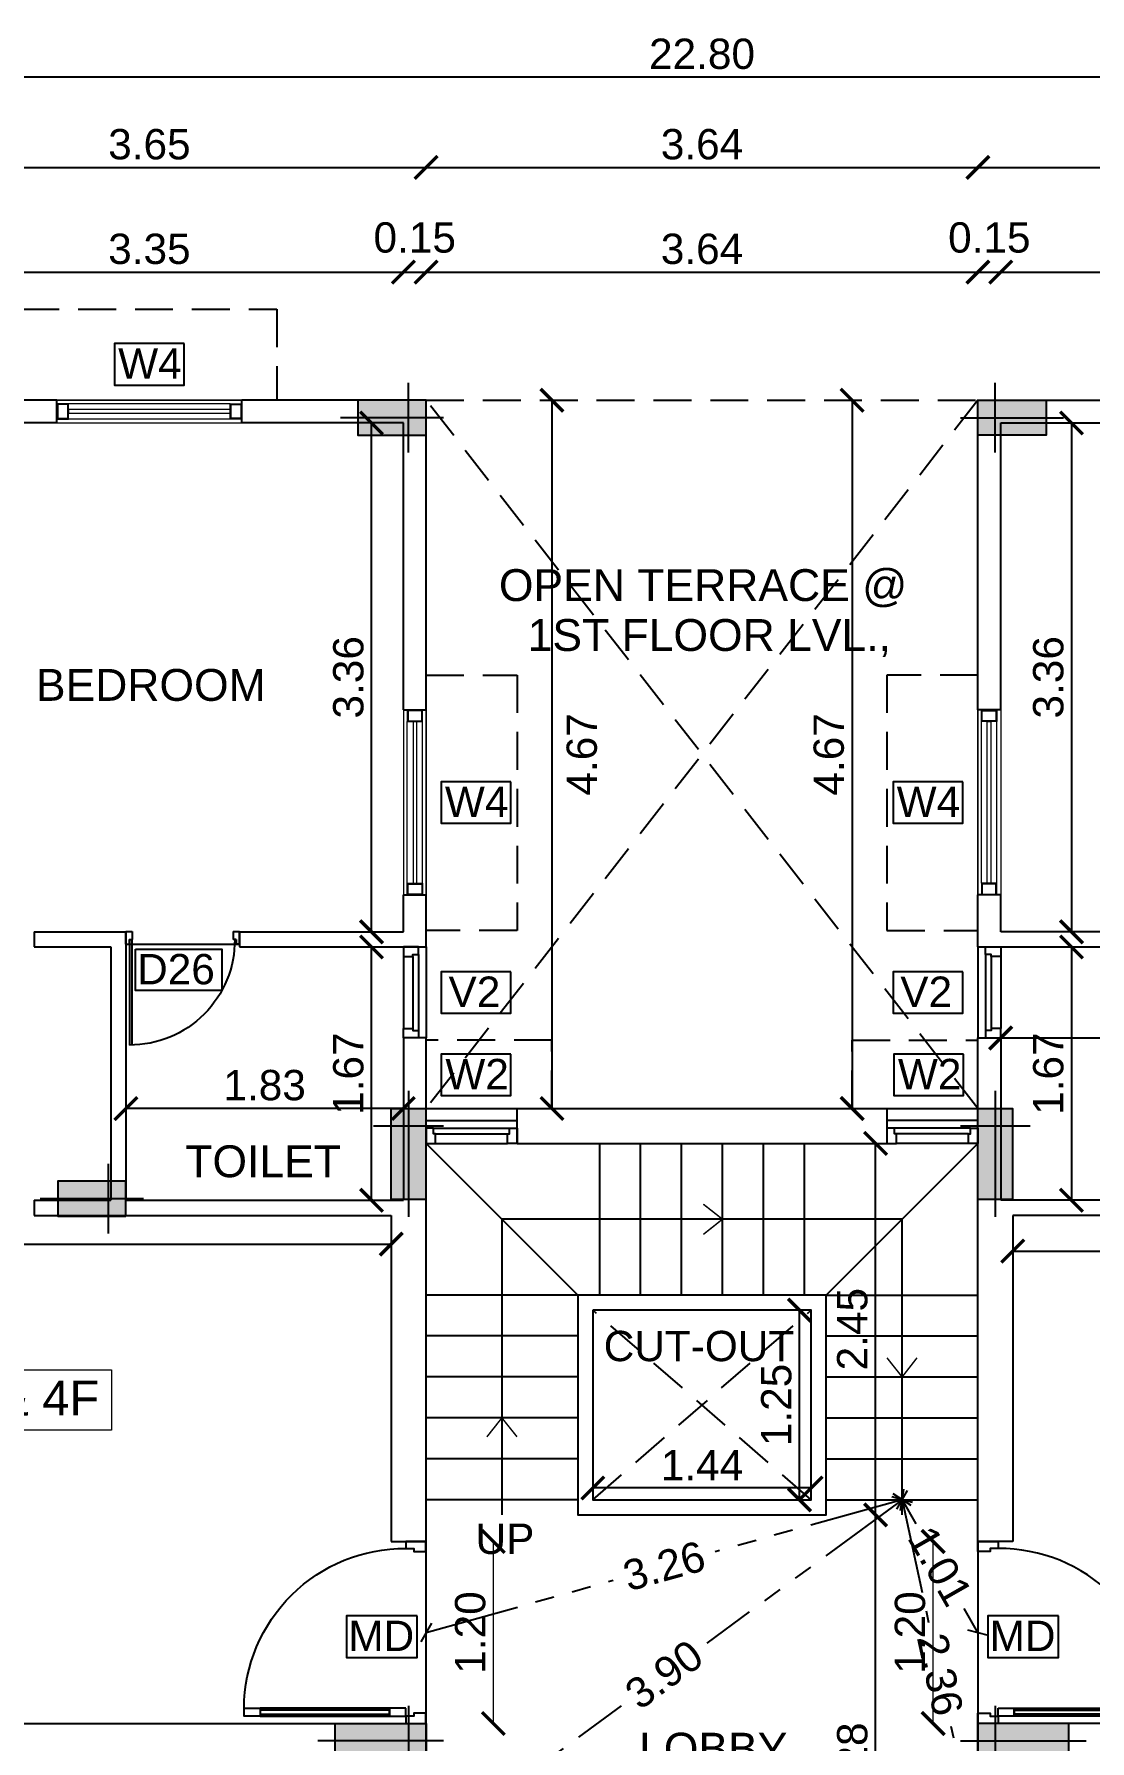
# Model space of a CAD drawing. Header units: metres. Extents: x 2130 to 3135, y 5414 to 5819.
# Drawn here: x 2844.2 to 2851.16, y 5640.43 to 5651.68 of the extents above; entities that cross this region are included whole.
import ezdxf
from ezdxf.enums import TextEntityAlignment as Align

# ---------------------------------------------------------------- set-up
doc = ezdxf.new("R2010")
doc.units = ezdxf.units.M
doc.header["$MEASUREMENT"] = 0
doc.header["$PDMODE"] = 34
doc.linetypes.add('HIDDEN', pattern=[0.375, 0.25, -0.125])
doc.linetypes.add('PHANTOM2', pattern=[1.25, 0.625, -0.125, 0.125, -0.125, 0.125, -0.125])
doc.layers.get('0').update_dxf_attribs({"lineweight": 18})
doc.layers.get('Defpoints').update_dxf_attribs({"lineweight": 18})
for name, color, linetype in [('col', 1, 'Continuous'), ('DIM', 8, 'Continuous'), ('JD', 3, 'Continuous'), ('WALL', 2, 'Continuous'), ('WIN', 5, 'Continuous')]:
    doc.layers.add(name, color=color, linetype=linetype)
for name, color, linetype, lineweight in [('DIST_EXIT', 7, 'Continuous', 0), ('flat name', 6, 'Continuous', 18), ('text', 7, 'Continuous', 25)]:
    doc.layers.add(name, color=color, linetype=linetype, lineweight=lineweight)
doc.styles.add('A1', font='arial.ttf')
doc.styles.add('R1', font='arial.ttf')
doc.styles.get("Standard").update_dxf_attribs({"font": 'arial.ttf'})
doc.dimstyles.new('app', dxfattribs={"dimtxt": 0.2, "dimasz": 0.1, "dimexe": 0.18, "dimexo": 0.0625, "dimgap": 0.09, "dimtad": 0, "dimzin": 0, "dimdsep": 46, "dimtxsty": 'Standard', "dimblk": 'OBLIQUE', "dimcen": 0.09, "dimse1": 1, "dimse2": 1, "dimclre": 8, "dimadec": 0, "dimazin": 0, "dimtfac": 1, "dimtofl": 0, "dimtmove": 0, "dimatfit": 3, "dimfxl": 0, "dimtolj": 1, "dimtzin": 0, "dimarcsym": 0})
doc.dimstyles.new('DIM-CMDA', dxfattribs={"dimtxt": 0.2, "dimasz": 0.15, "dimexe": 0.05, "dimexo": 0.0625, "dimgap": 0.05, "dimtad": 1, "dimzin": 1, "dimdsep": 46, "dimtxsty": 'R1', "dimblk": 'ARCHTICK', "dimcen": 0.09, "dimse1": 1, "dimse2": 1, "dimclrd": 8, "dimclre": 8, "dimadec": 0, "dimazin": 0, "dimtm": 1e-09, "dimtfac": 1, "dimtofl": 0, "dimtmove": 2, "dimatfit": 3, "dimfxl": 0, "dimtolj": 1, "dimtzin": 0, "dimlwd": -1, "dimlwe": -1, "dimarcsym": 0})

# ---------------------------------------------------------------- blocks, each defined once
blk = doc.blocks.new('A$C43150011')
at = {"layer": 'WIN'}
for p, q in [((0.667, 0.75), (0.749, 0.75)), ((0.667, 0.75), (0.667, 0.728)), ((0.698, 0.728), (0.667, 0.728)), ((0.698, 0.728), (0.698, 0.708)), ((0.749, 0.708), (0.698, 0.708)), ((0.749, 0.708), (0.749, 0.75)), ((0.698, 0.023), (0, 0.023)), ((0.698, 0.04), (0.001, 0.04)), ((0.667, 0), (0.667, 0.022)), ((0.698, 0.022), (0.667, 0.022)), ((0.667, 0), (0.749, 0)), ((0.749, 0.042), (0.698, 0.042)), ((0.698, 0.022), (0.698, 0.042)), ((0.749, 0), (0.749, 0.042))]:
    blk.add_line(p, q, dxfattribs=at)
blk.add_lwpolyline([(0.667, 0), (0.667, 0.75)], dxfattribs=at)
blk.add_arc((0.694, 0.025), 0.693, 89.6455, 180.1793, dxfattribs=at)
blk = doc.blocks.new('A$C184E58E8')
for points in [[(825, 900), (825, 820), (865, 820), (865, 900)], [(825, 180), (825, 820), (865, 820), (865, 180)], [(835, 180), (835, 820), (855, 820), (855, 180)], [(825, 100), (825, 180), (865, 180), (865, 100)], [(35, 100), (35, 60), (50, 60), (50, 50), (50, 0), (0, 0), (0, 100)], [(865, 100), (900, 100), (900, 0), (850, 0), (850, 50), (850, 60), (865, 60)]]:
    blk.add_lwpolyline(points, close=True)
blk.add_arc((830, 105), 795, 90.36035, 180.36035)
blk = doc.blocks.new('MD')
at = {"layer": 'WIN'}
blk.add_line((-132.8668, 1580.5607), (-133.9268, 1580.5607), dxfattribs=at)
at = {"layer": 'WIN', "xscale": -0.0011777777776842, "yscale": 0.0011777777776842, "zscale": 0.0011777777776842}
blk.add_blockref('A$C184E58E8', (-132.8668, 1580.5607), dxfattribs=at)
blk = doc.blocks.new('A$C5D530010')
at = {"layer": 'WIN', "lineweight": 9}
blk.add_lwpolyline([(0.064, 0.077), (0.064, 1.143), (0.089, 1.143), (0.089, 0.077)], close=True, dxfattribs=at)
at = {"color": 7, "lineweight": 9}
for points in [[(0.025, 1.22), (0.127, 1.22), (0.127, 1.143), (0.025, 1.143)], [(0.025, 0), (0.025, 0.077), (0.127, 0.077), (0.127, 0)]]:
    blk.add_wipeout(points, dxfattribs=at).dxf.layer = 'WIN'
at = {"layer": 'WIN', "lineweight": 9}
for p, q in [((0, 0), (0, 1.22)), ((0.025, 1.143), (0.025, 0.077)), ((0.127, 1.143), (0.127, 0.077)), ((0.15, 0), (0.15, 1.22))]:
    blk.add_line(p, q, dxfattribs=at)
at = {"layer": 'WIN', "color": 7, "lineweight": 9}
for points in [[(0.025, 1.22), (0.025, 1.143), (0.127, 1.143), (0.127, 1.22), (0.025, 1.22)], [(0.127, 0), (0.025, 0), (0.025, 0.077), (0.127, 0.077), (0.127, 0)]]:
    blk.add_lwpolyline(points, dxfattribs=at)
for points in [[(0.031, 1.214), (0.031, 1.149), (0.121, 1.149), (0.121, 1.214)], [(0.121, 0.006), (0.031, 0.006), (0.031, 0.071), (0.121, 0.071)]]:
    blk.add_lwpolyline(points, close=True, dxfattribs=at)
blk = doc.blocks.new('A$C1E3E09E3')
at = {"layer": 'WIN'}
for p, q in [((0, 0.6), (0, 0)), ((0.05, 0.551), (0.05, 0.049)), ((0.087, 0.537), (0.087, 0.063)), ((0.15, 0.537), (0.15, 0.063))]:
    blk.add_line(p, q, dxfattribs=at)
at = {"layer": 'WIN', "color": 9}
for points in [[(0.05, 0.551), (0.05, 0.6), (0.15, 0.6), (0.15, 0.537), (0.087, 0.537), (0.087, 0.551), (0.05, 0.551)], [(0.05, 0.049), (0.05, 0), (0.15, 0), (0.15, 0.063), (0.087, 0.063), (0.087, 0.049), (0.05, 0.049)]]:
    blk.add_lwpolyline(points, dxfattribs=at)
blk = doc.blocks.new('230x600')
blk.add_hatch(color=0).paths.add_polyline_path([(1593.962, -175.039), (1594.192, -175.039), (1594.192, -175.639), (1593.962, -175.639)])
at = {"color": 0}
for p, q in [((1594.077, -174.924), (1594.077, -175.754)), ((1593.847, -175.154), (1594.307, -175.154))]:
    blk.add_line(p, q, dxfattribs=at)
blk.add_lwpolyline([(1593.962, -175.039), (1594.192, -175.039), (1594.192, -175.639), (1593.962, -175.639)], close=True, dxfattribs=at)
blk = doc.blocks.new('230x450')
blk.add_hatch(color=0).paths.add_polyline_path([(1594.873, -175.039), (1595.103, -175.039), (1595.103, -175.489), (1594.873, -175.489)])
at = {"color": 0}
for p, q in [((1594.988, -174.924), (1594.988, -175.604)), ((1594.758, -175.154), (1595.218, -175.154))]:
    blk.add_line(p, q, dxfattribs=at)
blk.add_lwpolyline([(1594.873, -175.039), (1595.103, -175.039), (1595.103, -175.489), (1594.873, -175.489)], close=True, dxfattribs=at)
blk = doc.blocks.new('_ArchTick')
at = {"color": 0, "linetype": 'ByBlock', "const_width": 0.15}
blk.add_lwpolyline([(-0.5, -0.5), (0.5, 0.5)], dxfattribs=at)
blk = doc.blocks.new('*D579')
at = {"layer": 'Defpoints', "color": 0}
for p in [(2846.635, 5650.112), (2843.285, 5648.75), (2846.635, 5648.361)]:
    blk.add_point(p, dxfattribs=at)
at = {"layer": 'DIM', "color": 8}
blk.add_line((2843.285, 5650.112), (2846.635, 5650.112), dxfattribs=at)
at = {"layer": 'DIM', "color": 8, "xscale": 0.15, "yscale": 0.15, "zscale": 0.15, "rotation": 180}
blk.add_blockref('_ArchTick', (2843.285, 5650.112), dxfattribs=at)
at = {"layer": 'DIM', "color": 8, "xscale": 0.15, "yscale": 0.15, "zscale": 0.15}
blk.add_blockref('_ArchTick', (2846.635, 5650.112), dxfattribs=at)
at = {"layer": 'DIM', "color": 0, "insert": (2844.96, 5650.264), "char_height": 0.2, "attachment_point": 5, "style": 'R1'}
blk.add_mtext('\\A1;3.35', dxfattribs=at)
blk = doc.blocks.new('*D580')
at = {"layer": 'Defpoints', "color": 0}
for p in [(2846.785, 5650.112), (2846.635, 5648.361), (2846.785, 5648.351)]:
    blk.add_point(p, dxfattribs=at)
at = {"layer": 'DIM', "color": 8}
blk.add_line((2846.635, 5650.112), (2846.785, 5650.112), dxfattribs=at)
at = {"layer": 'DIM', "color": 8, "xscale": 0.15, "yscale": 0.15, "zscale": 0.15, "rotation": 180}
blk.add_blockref('_ArchTick', (2846.635, 5650.112), dxfattribs=at)
at = {"layer": 'DIM', "color": 8, "xscale": 0.15, "yscale": 0.15, "zscale": 0.15}
blk.add_blockref('_ArchTick', (2846.785, 5650.112), dxfattribs=at)
at = {"layer": 'DIM', "color": 0, "insert": (2846.71, 5650.339), "char_height": 0.2, "attachment_point": 5, "style": 'R1'}
blk.add_mtext('\\A1;0.15', dxfattribs=at)
blk = doc.blocks.new('*D581')
at = {"layer": 'Defpoints', "color": 0}
for p in [(2850.425, 5650.112), (2846.785, 5648.351), (2850.425, 5648.246)]:
    blk.add_point(p, dxfattribs=at)
at = {"layer": 'DIM', "color": 8}
blk.add_line((2846.785, 5650.112), (2850.425, 5650.112), dxfattribs=at)
at = {"layer": 'DIM', "color": 8, "xscale": 0.15, "yscale": 0.15, "zscale": 0.15, "rotation": 180}
blk.add_blockref('_ArchTick', (2846.785, 5650.112), dxfattribs=at)
at = {"layer": 'DIM', "color": 8, "xscale": 0.15, "yscale": 0.15, "zscale": 0.15}
blk.add_blockref('_ArchTick', (2850.425, 5650.112), dxfattribs=at)
at = {"layer": 'DIM', "color": 0, "insert": (2848.605, 5650.264), "char_height": 0.2, "attachment_point": 5, "style": 'R1'}
blk.add_mtext('\\A1;3.64', dxfattribs=at)
blk = doc.blocks.new('*D582')
at = {"layer": 'Defpoints', "color": 0}
for p in [(2850.575, 5650.112), (2850.425, 5648.246), (2850.575, 5648.171)]:
    blk.add_point(p, dxfattribs=at)
at = {"layer": 'DIM', "color": 8}
blk.add_line((2850.425, 5650.112), (2850.575, 5650.112), dxfattribs=at)
at = {"layer": 'DIM', "color": 8, "xscale": 0.15, "yscale": 0.15, "zscale": 0.15, "rotation": 180}
blk.add_blockref('_ArchTick', (2850.425, 5650.112), dxfattribs=at)
at = {"layer": 'DIM', "color": 8, "xscale": 0.15, "yscale": 0.15, "zscale": 0.15}
blk.add_blockref('_ArchTick', (2850.575, 5650.112), dxfattribs=at)
at = {"layer": 'DIM', "color": 0, "insert": (2850.5, 5650.339), "char_height": 0.2, "attachment_point": 5, "style": 'R1'}
blk.add_mtext('\\A1;0.15', dxfattribs=at)
blk = doc.blocks.new('*D583')
at = {"layer": 'Defpoints', "color": 0}
for p in [(2853.925, 5650.112), (2853.925, 5648.391), (2850.575, 5648.171)]:
    blk.add_point(p, dxfattribs=at)
at = {"layer": 'DIM', "color": 8}
blk.add_line((2850.575, 5650.112), (2853.925, 5650.112), dxfattribs=at)
at = {"layer": 'DIM', "color": 8, "xscale": 0.15, "yscale": 0.15, "zscale": 0.15, "rotation": 180}
blk.add_blockref('_ArchTick', (2850.575, 5650.112), dxfattribs=at)
at = {"layer": 'DIM', "color": 8, "xscale": 0.15, "yscale": 0.15, "zscale": 0.15}
blk.add_blockref('_ArchTick', (2853.925, 5650.112), dxfattribs=at)
at = {"layer": 'DIM', "color": 0, "insert": (2852.25, 5650.264), "char_height": 0.2, "attachment_point": 5, "style": 'R1'}
blk.add_mtext('\\A1;3.35', dxfattribs=at)
blk = doc.blocks.new('*D590')
at = {"layer": 'Defpoints', "color": 0}
for p in [(2846.785, 5650.802), (2843.135, 5648.765), (2846.785, 5648.658)]:
    blk.add_point(p, dxfattribs=at)
at = {"layer": 'DIM', "color": 8}
blk.add_line((2843.135, 5650.802), (2846.785, 5650.802), dxfattribs=at)
at = {"layer": 'DIM', "color": 8, "xscale": 0.15, "yscale": 0.15, "zscale": 0.15, "rotation": 180}
blk.add_blockref('_ArchTick', (2843.135, 5650.802), dxfattribs=at)
at = {"layer": 'DIM', "color": 8, "xscale": 0.15, "yscale": 0.15, "zscale": 0.15}
blk.add_blockref('_ArchTick', (2846.785, 5650.802), dxfattribs=at)
at = {"layer": 'DIM', "color": 0, "insert": (2844.96, 5650.954), "char_height": 0.2, "attachment_point": 5, "style": 'R1'}
blk.add_mtext('\\A1;3.65', dxfattribs=at)
blk = doc.blocks.new('*D591')
at = {"layer": 'Defpoints', "color": 0}
for p in [(2850.425, 5650.802), (2846.785, 5648.658), (2850.425, 5648.55)]:
    blk.add_point(p, dxfattribs=at)
at = {"layer": 'DIM', "color": 8}
blk.add_line((2846.785, 5650.802), (2850.425, 5650.802), dxfattribs=at)
at = {"layer": 'DIM', "color": 8, "xscale": 0.15, "yscale": 0.15, "zscale": 0.15, "rotation": 180}
blk.add_blockref('_ArchTick', (2846.785, 5650.802), dxfattribs=at)
at = {"layer": 'DIM', "color": 8, "xscale": 0.15, "yscale": 0.15, "zscale": 0.15}
blk.add_blockref('_ArchTick', (2850.425, 5650.802), dxfattribs=at)
at = {"layer": 'DIM', "color": 0, "insert": (2848.605, 5650.954), "char_height": 0.2, "attachment_point": 5, "style": 'R1'}
blk.add_mtext('\\A1;3.64', dxfattribs=at)
blk = doc.blocks.new('*D592')
at = {"layer": 'Defpoints', "color": 0}
for p in [(2854.075, 5650.802), (2854.075, 5648.617), (2850.425, 5648.55)]:
    blk.add_point(p, dxfattribs=at)
at = {"layer": 'DIM', "color": 8}
blk.add_line((2850.425, 5650.802), (2854.075, 5650.802), dxfattribs=at)
at = {"layer": 'DIM', "color": 8, "xscale": 0.15, "yscale": 0.15, "zscale": 0.15, "rotation": 180}
blk.add_blockref('_ArchTick', (2850.425, 5650.802), dxfattribs=at)
at = {"layer": 'DIM', "color": 8, "xscale": 0.15, "yscale": 0.15, "zscale": 0.15}
blk.add_blockref('_ArchTick', (2854.075, 5650.802), dxfattribs=at)
at = {"layer": 'DIM', "color": 0, "insert": (2852.25, 5650.954), "char_height": 0.2, "attachment_point": 5, "style": 'R1'}
blk.add_mtext('\\A1;3.65', dxfattribs=at)
blk = doc.blocks.new('*D595')
at = {"layer": 'Defpoints', "color": 0}
for p in [(2837.205, 5651.398), (2837.205, 5648.134), (2860.005, 5647.863)]:
    blk.add_point(p, dxfattribs=at)
at = {"layer": 'DIM', "color": 8}
blk.add_line((2860.005, 5651.398), (2837.205, 5651.398), dxfattribs=at)
at = {"layer": 'DIM', "color": 8, "xscale": 0.15, "yscale": 0.15, "zscale": 0.15, "rotation": 180}
blk.add_blockref('_ArchTick', (2837.205, 5651.398), dxfattribs=at)
at = {"layer": 'DIM', "color": 8, "xscale": 0.15, "yscale": 0.15, "zscale": 0.15}
blk.add_blockref('_ArchTick', (2860.005, 5651.398), dxfattribs=at)
at = {"layer": 'DIM', "color": 0, "insert": (2848.605, 5651.55), "char_height": 0.2, "attachment_point": 5, "style": 'R1'}
blk.add_mtext('\\A1;22.80', dxfattribs=at)
blk = doc.blocks.new('*D565')
at = {"layer": 'Defpoints', "color": 0}
for p in [(2846.555, 5643.703), (2846.555, 5642.166), (2839.285, 5640.947)]:
    blk.add_point(p, dxfattribs=at)
at = {"layer": 'DIM', "color": 8}
blk.add_line((2839.285, 5643.703), (2846.555, 5643.703), dxfattribs=at)
at = {"layer": 'DIM', "color": 8, "xscale": 0.15, "yscale": 0.15, "zscale": 0.15, "rotation": 180}
blk.add_blockref('_ArchTick', (2839.285, 5643.703), dxfattribs=at)
at = {"layer": 'DIM', "color": 8, "xscale": 0.15, "yscale": 0.15, "zscale": 0.15}
blk.add_blockref('_ArchTick', (2846.555, 5643.703), dxfattribs=at)
at = {"layer": 'DIM', "color": 0, "insert": (2842.92, 5643.537), "char_height": 0.2, "attachment_point": 5, "style": 'R1'}
blk.add_mtext('\\A1;7.27', dxfattribs=at)
blk = doc.blocks.new('*D570')
at = {"layer": 'Defpoints', "color": 0}
for p in [(2844.805, 5644.8), (2846.635, 5644.8), (2844.805, 5644.597)]:
    blk.add_point(p, dxfattribs=at)
at = {"layer": 'DIM', "color": 8}
blk.add_line((2846.635, 5644.597), (2844.805, 5644.597), dxfattribs=at)
at = {"layer": 'DIM', "color": 8, "xscale": 0.15, "yscale": 0.15, "zscale": 0.15, "rotation": 180}
blk.add_blockref('_ArchTick', (2844.805, 5644.597), dxfattribs=at)
at = {"layer": 'DIM', "color": 8, "xscale": 0.15, "yscale": 0.15, "zscale": 0.15}
blk.add_blockref('_ArchTick', (2846.635, 5644.597), dxfattribs=at)
at = {"layer": 'DIM', "color": 0, "insert": (2845.72, 5644.75), "char_height": 0.2, "attachment_point": 5, "style": 'R1'}
blk.add_mtext('\\A1;1.83', dxfattribs=at)
blk = doc.blocks.new('*D571')
at = {"layer": 'Defpoints', "color": 0}
for p in [(2846.348, 5645.662), (2846.425, 5645.662), (2846.348, 5643.992)]:
    blk.add_point(p, dxfattribs=at)
at = {"layer": 'DIM', "color": 8}
blk.add_line((2846.425, 5643.992), (2846.425, 5645.662), dxfattribs=at)
at = {"layer": 'DIM', "color": 8, "xscale": 0.15, "yscale": 0.15, "zscale": 0.15}
for p, rotation in [((2846.425, 5645.662), 90), ((2846.425, 5643.992), 270)]:
    blk.add_blockref('_ArchTick', p, dxfattribs=dict(at, rotation=rotation))
at = {"layer": 'DIM', "color": 0, "insert": (2846.273, 5644.827), "char_height": 0.2, "attachment_point": 5, "rotation": 90, "style": 'R1'}
blk.add_mtext('\\A1;1.67', dxfattribs=at)
blk = doc.blocks.new('*D572')
at = {"layer": 'Defpoints', "color": 0}
for p in [(2846.102, 5649.117), (2846.425, 5649.117), (2846.095, 5645.762)]:
    blk.add_point(p, dxfattribs=at)
at = {"layer": 'DIM', "color": 8}
blk.add_line((2846.425, 5645.762), (2846.425, 5649.117), dxfattribs=at)
at = {"layer": 'DIM', "color": 8, "xscale": 0.15, "yscale": 0.15, "zscale": 0.15}
for p, rotation in [((2846.425, 5649.117), 90), ((2846.425, 5645.762), 270)]:
    blk.add_blockref('_ArchTick', p, dxfattribs=dict(at, rotation=rotation))
at = {"layer": 'DIM', "color": 0, "insert": (2846.273, 5647.44), "char_height": 0.2, "attachment_point": 5, "rotation": 90, "style": 'R1'}
blk.add_mtext('\\A1;3.36', dxfattribs=at)
blk = doc.blocks.new('*D573')
at = {"layer": 'Defpoints', "color": 0}
for p in [(2847.867, 5649.267), (2847.615, 5644.597), (2847.867, 5644.597)]:
    blk.add_point(p, dxfattribs=at)
at = {"layer": 'DIM', "color": 8}
blk.add_line((2847.615, 5649.267), (2847.615, 5644.597), dxfattribs=at)
at = {"layer": 'DIM', "color": 8, "xscale": 0.15, "yscale": 0.15, "zscale": 0.15}
for p, rotation in [((2847.615, 5649.267), 90), ((2847.615, 5644.597), 270)]:
    blk.add_blockref('_ArchTick', p, dxfattribs=dict(at, rotation=rotation))
at = {"layer": 'DIM', "color": 0, "insert": (2847.813, 5646.932), "char_height": 0.2, "attachment_point": 5, "rotation": 90, "style": 'R1'}
blk.add_mtext('\\A1;4.67', dxfattribs=at)
blk = doc.blocks.new('*D574')
at = {"layer": 'Defpoints', "color": 0}
for p in [(2851.032, 5649.267), (2849.303, 5644.597), (2849.595, 5644.597)]:
    blk.add_point(p, dxfattribs=at)
at = {"layer": 'DIM', "color": 8}
blk.add_line((2849.595, 5649.267), (2849.595, 5644.597), dxfattribs=at)
at = {"layer": 'DIM', "color": 8, "xscale": 0.15, "yscale": 0.15, "zscale": 0.15}
for p, rotation in [((2849.595, 5649.267), 90), ((2849.595, 5644.597), 270)]:
    blk.add_blockref('_ArchTick', p, dxfattribs=dict(at, rotation=rotation))
at = {"layer": 'DIM', "color": 0, "insert": (2849.442, 5646.932), "char_height": 0.2, "attachment_point": 5, "rotation": 90, "style": 'R1'}
blk.add_mtext('\\A1;4.67', dxfattribs=at)
blk = doc.blocks.new('*D575')
at = {"layer": 'Defpoints', "color": 0}
for p in [(2851.107, 5649.117), (2851.042, 5645.762), (2851.115, 5645.762)]:
    blk.add_point(p, dxfattribs=at)
at = {"layer": 'DIM', "color": 8}
blk.add_line((2851.042, 5649.117), (2851.042, 5645.762), dxfattribs=at)
at = {"layer": 'DIM', "color": 8, "xscale": 0.15, "yscale": 0.15, "zscale": 0.15}
for p, rotation in [((2851.042, 5649.117), 90), ((2851.042, 5645.762), 270)]:
    blk.add_blockref('_ArchTick', p, dxfattribs=dict(at, rotation=rotation))
at = {"layer": 'DIM', "color": 0, "insert": (2850.89, 5647.44), "char_height": 0.2, "attachment_point": 5, "rotation": 90, "style": 'R1'}
blk.add_mtext('\\A1;3.36', dxfattribs=at)
blk = doc.blocks.new('*D576')
at = {"layer": 'Defpoints', "color": 0}
for p in [(2850.826, 5645.662), (2850.826, 5643.992), (2851.042, 5643.992)]:
    blk.add_point(p, dxfattribs=at)
at = {"layer": 'DIM', "color": 8}
blk.add_line((2851.042, 5645.662), (2851.042, 5643.992), dxfattribs=at)
at = {"layer": 'DIM', "color": 8, "xscale": 0.15, "yscale": 0.15, "zscale": 0.15}
for p, rotation in [((2851.042, 5645.662), 90), ((2851.042, 5643.992), 270)]:
    blk.add_blockref('_ArchTick', p, dxfattribs=dict(at, rotation=rotation))
at = {"layer": 'DIM', "color": 0, "insert": (2850.89, 5644.827), "char_height": 0.2, "attachment_point": 5, "rotation": 90, "style": 'R1'}
blk.add_mtext('\\A1;1.67', dxfattribs=at)
blk = doc.blocks.new('*D577')
at = {"layer": 'Defpoints', "color": 0}
for p in [(2852.405, 5645.062), (2850.575, 5644.918), (2852.405, 5644.918)]:
    blk.add_point(p, dxfattribs=at)
at = {"layer": 'DIM', "color": 8}
blk.add_line((2850.575, 5645.062), (2852.405, 5645.062), dxfattribs=at)
at = {"layer": 'DIM', "color": 8, "xscale": 0.15, "yscale": 0.15, "zscale": 0.15, "rotation": 180}
blk.add_blockref('_ArchTick', (2850.575, 5645.062), dxfattribs=at)
at = {"layer": 'DIM', "color": 8, "xscale": 0.15, "yscale": 0.15, "zscale": 0.15}
blk.add_blockref('_ArchTick', (2852.405, 5645.062), dxfattribs=at)
at = {"layer": 'DIM', "color": 0, "insert": (2851.49, 5645.215), "char_height": 0.2, "attachment_point": 5, "style": 'R1'}
blk.add_mtext('\\A1;1.83', dxfattribs=at)
blk = doc.blocks.new('*D658')
at = {"layer": 'Defpoints', "color": 0}
for p in [(2857.925, 5643.657), (2850.655, 5642.035), (2857.925, 5641.013)]:
    blk.add_point(p, dxfattribs=at)
at = {"layer": 'DIM', "color": 8}
blk.add_line((2850.655, 5643.657), (2857.925, 5643.657), dxfattribs=at)
at = {"layer": 'DIM', "color": 8, "xscale": 0.15, "yscale": 0.15, "zscale": 0.15, "rotation": 180}
blk.add_blockref('_ArchTick', (2850.655, 5643.657), dxfattribs=at)
at = {"layer": 'DIM', "color": 8, "xscale": 0.15, "yscale": 0.15, "zscale": 0.15}
blk.add_blockref('_ArchTick', (2857.925, 5643.657), dxfattribs=at)
at = {"layer": 'DIM', "color": 0, "insert": (2854.29, 5643.499), "char_height": 0.2, "attachment_point": 5, "style": 'R1'}
blk.add_mtext('\\A1;7.27', dxfattribs=at)
blk = doc.blocks.new('*D671')
at = {"layer": 'Defpoints', "color": 0}
for p in [(2849.402, 5641.917), (2849.75, 5641.917), (2849.402, 5638.637)]:
    blk.add_point(p, dxfattribs=at)
at = {"layer": 'DIM', "color": 8}
blk.add_line((2849.75, 5638.637), (2849.75, 5641.917), dxfattribs=at)
at = {"layer": 'DIM', "color": 8, "xscale": 0.15, "yscale": 0.15, "zscale": 0.15}
for p, rotation in [((2849.75, 5641.917), 90), ((2849.75, 5638.637), 270)]:
    blk.add_blockref('_ArchTick', p, dxfattribs=dict(at, rotation=rotation))
at = {"layer": 'DIM', "color": 0, "insert": (2849.597, 5640.277), "char_height": 0.2, "attachment_point": 5, "rotation": 90, "style": 'R1'}
blk.add_mtext('\\A1;3.28', dxfattribs=at)
blk = doc.blocks.new('*D672')
at = {"layer": 'Defpoints', "color": 0}
for p in [(2849.425, 5644.367), (2849.75, 5644.367), (2849.425, 5641.917)]:
    blk.add_point(p, dxfattribs=at)
at = {"layer": 'DIM', "color": 8}
blk.add_line((2849.75, 5641.917), (2849.75, 5644.367), dxfattribs=at)
at = {"layer": 'DIM', "color": 8, "xscale": 0.15, "yscale": 0.15, "zscale": 0.15}
for p, rotation in [((2849.75, 5644.367), 90), ((2849.75, 5641.917), 270)]:
    blk.add_blockref('_ArchTick', p, dxfattribs=dict(at, rotation=rotation))
at = {"layer": 'DIM', "color": 0, "insert": (2849.597, 5643.142), "char_height": 0.2, "attachment_point": 5, "rotation": 90, "style": 'R1'}
blk.add_mtext('\\A1;2.45', dxfattribs=at)
blk = doc.blocks.new('*D673')
at = {"layer": 'Defpoints', "color": 0}
for p in [(2847.885, 5642.095), (2847.885, 5642.017), (2849.325, 5642.017)]:
    blk.add_point(p, dxfattribs=at)
at = {"layer": 'DIM', "color": 8}
blk.add_line((2849.325, 5642.095), (2847.885, 5642.095), dxfattribs=at)
at = {"layer": 'DIM', "color": 8, "xscale": 0.15, "yscale": 0.15, "zscale": 0.15, "rotation": 180}
blk.add_blockref('_ArchTick', (2847.885, 5642.095), dxfattribs=at)
at = {"layer": 'DIM', "color": 8, "xscale": 0.15, "yscale": 0.15, "zscale": 0.15}
blk.add_blockref('_ArchTick', (2849.325, 5642.095), dxfattribs=at)
at = {"layer": 'DIM', "color": 0, "insert": (2848.605, 5642.245), "char_height": 0.2, "attachment_point": 5, "style": 'R1'}
blk.add_mtext('\\A1;1.44', dxfattribs=at)
blk = doc.blocks.new('*D674')
at = {"layer": 'Defpoints', "color": 0}
for p in [(2849.248, 5643.267), (2849.325, 5643.267), (2849.325, 5642.017)]:
    blk.add_point(p, dxfattribs=at)
at = {"layer": 'DIM', "color": 8}
blk.add_line((2849.248, 5642.017), (2849.248, 5643.267), dxfattribs=at)
at = {"layer": 'DIM', "color": 8, "xscale": 0.15, "yscale": 0.15, "zscale": 0.15}
for p, rotation in [((2849.248, 5643.267), 90), ((2849.248, 5642.017), 270)]:
    blk.add_blockref('_ArchTick', p, dxfattribs=dict(at, rotation=rotation))
at = {"layer": 'DIM', "color": 0, "insert": (2849.096, 5642.642), "char_height": 0.2, "attachment_point": 5, "rotation": 90, "style": 'R1'}
blk.add_mtext('\\A1;1.25', dxfattribs=at)
blk = doc.blocks.new('*D907')
at = {"color": 8}
blk.add_line((2847.229, 5640.542), (2847.229, 5641.742), dxfattribs=at)
at = {"layer": 'Defpoints', "color": 0}
for p in [(2846.785, 5641.742), (2847.229, 5641.742), (2846.785, 5640.542)]:
    blk.add_point(p, dxfattribs=at)
at = {"color": 8, "xscale": 0.15, "yscale": 0.15, "zscale": 0.15}
for p, rotation in [((2847.229, 5641.742), 90), ((2847.229, 5640.542), 270)]:
    blk.add_blockref('_ArchTick', p, dxfattribs=dict(at, rotation=rotation))
at = {"color": 0, "insert": (2847.077, 5641.142), "char_height": 0.2, "attachment_point": 5, "rotation": 90, "style": 'R1'}
blk.add_mtext('\\A1;1.20', dxfattribs=at)
blk = doc.blocks.new('*D910')
at = {"color": 8}
blk.add_line((2850.13, 5640.542), (2850.13, 5641.742), dxfattribs=at)
at = {"layer": 'Defpoints', "color": 0}
for p in [(2850.13, 5641.742), (2850.425, 5641.742), (2850.425, 5640.542)]:
    blk.add_point(p, dxfattribs=at)
at = {"color": 8, "xscale": 0.15, "yscale": 0.15, "zscale": 0.15}
for p, rotation in [((2850.13, 5641.742), 90), ((2850.13, 5640.542), 270)]:
    blk.add_blockref('_ArchTick', p, dxfattribs=dict(at, rotation=rotation))
at = {"color": 0, "insert": (2849.978, 5641.142), "char_height": 0.2, "attachment_point": 5, "rotation": 90, "style": 'R1'}
blk.add_mtext('\\A1;1.20', dxfattribs=at)
blk = doc.blocks.new('_Oblique')
at = {"color": 0, "linetype": 'ByBlock', "lineweight": -2}
blk.add_line((-0.5, -0.5), (0.5, 0.5), dxfattribs=at)
blk = doc.blocks.new('*D933')
at = {"layer": 'Defpoints', "color": 0}
for p in [(2849.925, 5642.017), (2849.925, 5642.017), (2850.425, 5641.142)]:
    blk.add_point(p, dxfattribs=at)
at = {"layer": 'DIST_EXIT', "color": 0, "linetype": 'PHANTOM2', "lineweight": -2}
for p, q in [((2849.925, 5642.017), (2850.015, 5641.859)), ((2850.425, 5641.142), (2850.334, 5641.301))]:
    blk.add_line(p, q, dxfattribs=at)
at = {"layer": 'DIST_EXIT', "color": 0, "lineweight": -2, "xscale": 0.1, "yscale": 0.1, "zscale": 0.1}
for p, rotation in [((2849.925, 5642.017), 119.744881298815), ((2850.425, 5641.142), 299.744881298815)]:
    blk.add_blockref('_Oblique', p, dxfattribs=dict(at, rotation=rotation))
at = {"layer": 'DIST_EXIT', "color": 0, "insert": (2850.175, 5641.58), "char_height": 0.2, "attachment_point": 5, "rotation": 299.7449}
blk.add_mtext('\\A1;1.01', dxfattribs=at)
blk = doc.blocks.new('*D934')
at = {"layer": 'Defpoints', "color": 0}
for p in [(2849.925, 5642.017), (2846.785, 5639.712), (2846.785, 5639.712)]:
    blk.add_point(p, dxfattribs=at)
at = {"layer": 'DIST_EXIT', "color": 0, "linetype": 'PHANTOM2', "lineweight": -2}
for p, q in [((2849.925, 5642.017), (2848.636, 5641.072)), ((2846.785, 5639.712), (2848.073, 5640.658))]:
    blk.add_line(p, q, dxfattribs=at)
at = {"layer": 'DIST_EXIT', "color": 0, "lineweight": -2, "xscale": 0.1, "yscale": 0.1, "zscale": 0.1}
for p, rotation in [((2849.925, 5642.017), 36.28151494542211), ((2846.785, 5639.712), 216.2815149454222)]:
    blk.add_blockref('_Oblique', p, dxfattribs=dict(at, rotation=rotation))
at = {"layer": 'DIST_EXIT', "color": 0, "insert": (2848.355, 5640.865), "char_height": 0.2, "attachment_point": 5, "rotation": 36.2815}
blk.add_mtext('\\A1;3.90', dxfattribs=at)
blk = doc.blocks.new('*D935')
at = {"layer": 'Defpoints', "color": 0}
for p in [(2849.925, 5642.017), (2846.785, 5641.142), (2846.785, 5641.142)]:
    blk.add_point(p, dxfattribs=at)
at = {"layer": 'DIST_EXIT', "color": 0, "linetype": 'PHANTOM2', "lineweight": -2}
for p, q in [((2849.925, 5642.017), (2848.691, 5641.674)), ((2846.785, 5641.142), (2848.018, 5641.486))]:
    blk.add_line(p, q, dxfattribs=at)
at = {"layer": 'DIST_EXIT', "color": 0, "lineweight": -2, "xscale": 0.1, "yscale": 0.1, "zscale": 0.1}
for p, rotation in [((2849.925, 5642.017), 15.57115571835941), ((2846.785, 5641.142), 195.5711557183593)]:
    blk.add_blockref('_Oblique', p, dxfattribs=dict(at, rotation=rotation))
at = {"layer": 'DIST_EXIT', "color": 0, "insert": (2848.355, 5641.58), "char_height": 0.2, "attachment_point": 5, "rotation": 15.5712}
blk.add_mtext('\\A1;3.26', dxfattribs=at)
blk = doc.blocks.new('*D936')
at = {"layer": 'Defpoints', "color": 0}
for p in [(2849.925, 5642.017), (2849.925, 5642.017), (2850.425, 5639.712)]:
    blk.add_point(p, dxfattribs=at)
at = {"layer": 'DIST_EXIT', "color": 0, "linetype": 'PHANTOM2', "lineweight": -2}
for p, q in [((2849.925, 5642.017), (2850.1, 5641.208)), ((2850.425, 5639.712), (2850.249, 5640.522))]:
    blk.add_line(p, q, dxfattribs=at)
at = {"layer": 'DIST_EXIT', "color": 0, "lineweight": -2, "xscale": 0.1, "yscale": 0.1, "zscale": 0.1}
for p, rotation in [((2849.925, 5642.017), 102.2389717941003), ((2850.425, 5639.712), 282.2389717941003)]:
    blk.add_blockref('_Oblique', p, dxfattribs=dict(at, rotation=rotation))
at = {"layer": 'DIST_EXIT', "color": 0, "insert": (2850.175, 5640.865), "char_height": 0.2, "attachment_point": 5, "rotation": 282.239}
blk.add_mtext('\\A1;2.36', dxfattribs=at)

msp = doc.modelspace()

# ---------------------------------------------------------------- linework, layer by layer
at = {"color": 3}
msp.add_lwpolyline([(2847.885, 5643.267), (2849.325, 5643.267), (2849.325, 5642.017), (2847.885, 5642.017)], close=True, dxfattribs=at)
at = {"layer": 'flat name', "color": 5}
msp.add_lwpolyline([(2841.174, 5642.873), (2844.709, 5642.873), (2844.709, 5642.477), (2841.174, 5642.477)], close=True, dxfattribs=at)
at = {"layer": 'JD', "color": 8}
for points in [[(2845.189, 5649.641), (2844.73, 5649.641), (2844.73, 5649.367), (2845.189, 5649.367)], [(2847.344, 5646.752), (2846.885, 5646.752), (2846.885, 5646.478), (2847.344, 5646.478)], [(2850.325, 5646.752), (2849.865, 5646.752), (2849.865, 5646.478), (2850.325, 5646.478)], [(2844.869, 5645.648), (2845.438, 5645.648), (2845.438, 5645.374), (2844.869, 5645.374)], [(2847.344, 5645.499), (2846.885, 5645.499), (2846.885, 5645.226), (2847.344, 5645.226)], [(2850.325, 5645.499), (2849.865, 5645.499), (2849.865, 5645.226), (2850.325, 5645.226)], [(2847.344, 5644.956), (2846.885, 5644.956), (2846.885, 5644.683), (2847.344, 5644.683)], [(2850.329, 5644.956), (2849.87, 5644.956), (2849.87, 5644.683), (2850.329, 5644.683)], [(2846.727, 5641.252), (2846.26, 5641.252), (2846.26, 5640.978), (2846.727, 5640.978)], [(2850.957, 5641.252), (2850.49, 5641.252), (2850.49, 5640.978), (2850.957, 5640.978)]]:
    msp.add_lwpolyline(points, close=True, dxfattribs=at)
at = {"layer": 'WALL', "color": 2}
for p, q in [((2844.35, 5649.267), (2843.135, 5649.267)), ((2846.785, 5649.267), (2845.57, 5649.267)), ((2846.785, 5647.225), (2846.785, 5649.267)), ((2850.425, 5649.267), (2851.64, 5649.267)), ((2850.425, 5647.225), (2850.425, 5649.267)), ((2844.35, 5649.117), (2843.285, 5649.117)), ((2846.635, 5649.117), (2845.57, 5649.117)), ((2846.635, 5647.225), (2846.635, 5649.117)), ((2850.575, 5649.117), (2851.64, 5649.117)), ((2850.575, 5647.225), (2850.575, 5649.117)), ((2846.635, 5645.762), (2846.635, 5646.005)), ((2846.785, 5645.662), (2846.785, 5646.005)), ((2850.425, 5645.662), (2850.425, 5646.005)), ((2850.575, 5645.762), (2850.575, 5646.005)), ((2844.2, 5645.762), (2844.2, 5645.662)), ((2844.805, 5645.762), (2844.805, 5643.992)), ((2845.555, 5645.762), (2845.555, 5645.662)), ((2844.705, 5645.662), (2844.705, 5643.992)), ((2846.635, 5645.062), (2846.635, 5643.992)), ((2846.785, 5644.517), (2846.785, 5645.062)), ((2850.425, 5644.517), (2850.425, 5645.062)), ((2850.575, 5645.062), (2850.575, 5643.992)), ((2844.2, 5643.992), (2844.2, 5643.892)), ((2846.555, 5643.892), (2846.555, 5641.742)), ((2850.655, 5643.892), (2850.655, 5641.742))]:
    msp.add_line(p, q, dxfattribs=at)
at = {"layer": 'WALL', "linetype": 'Continuous'}
for p, q in [((2845.57, 5649.117), (2845.57, 5649.267)), ((2846.635, 5646.005), (2846.785, 5646.005)), ((2850.575, 5646.005), (2850.425, 5646.005))]:
    msp.add_line(p, q, dxfattribs=at)
at = {"layer": 'WALL', "color": 8, "linetype": 'HIDDEN'}
for p, q in [((2846.785, 5649.267), (2850.425, 5649.267)), ((2847.885, 5642.017), (2849.325, 5643.267)), ((2849.325, 5642.017), (2847.885, 5643.267))]:
    msp.add_line(p, q, dxfattribs=at)
at = {"layer": 'WALL'}
for p, q in [((2844.2, 5645.762), (2844.805, 5645.762)), ((2845.555, 5645.762), (2846.635, 5645.762)), ((2851.655, 5645.762), (2850.575, 5645.762)), ((2844.2, 5645.662), (2844.705, 5645.662)), ((2845.555, 5645.662), (2846.785, 5645.662)), ((2850.425, 5645.662), (2851.655, 5645.662)), ((2846.785, 5645.062), (2846.635, 5645.062)), ((2850.425, 5645.062), (2850.575, 5645.062)), ((2844.2, 5643.992), (2844.705, 5643.992)), ((2844.805, 5643.992), (2846.635, 5643.992)), ((2852.405, 5643.992), (2850.575, 5643.992)), ((2844.2, 5643.892), (2846.555, 5643.892)), ((2853.01, 5643.892), (2850.655, 5643.892)), ((2846.555, 5641.742), (2846.785, 5641.742)), ((2850.655, 5641.742), (2850.425, 5641.742)), ((2839.285, 5640.542), (2846.785, 5640.542)), ((2857.925, 5640.542), (2850.425, 5640.542))]:
    msp.add_line(p, q, dxfattribs=at)
for points in [[(2844.35, 5649.117), (2844.35, 5649.267)], [(2845.57, 5649.117), (2845.57, 5649.267)], [(2846.635, 5647.225), (2846.785, 5647.225)], [(2850.575, 5647.225), (2850.425, 5647.225)], [(2846.635, 5646.005), (2846.785, 5646.005)], [(2850.575, 5646.005), (2850.425, 5646.005)], [(2846.785, 5641.742), (2846.785, 5644.517)], [(2850.425, 5641.742), (2850.425, 5644.517)], [(2846.785, 5640.312), (2846.785, 5640.542)], [(2850.425, 5640.312), (2850.425, 5640.542)]]:
    msp.add_lwpolyline(points, dxfattribs=at)
at = {"layer": 'WALL', "color": 2}
for points in [[(2847.385, 5644.367), (2847.385, 5644.597), (2849.825, 5644.597), (2849.825, 5644.367)], [(2847.385, 5644.367), (2849.825, 5644.367)]]:
    msp.add_lwpolyline(points, dxfattribs=at)
at = {"layer": 'WIN'}
for p, q in [((2846.785, 5644.597), (2847.385, 5644.597)), ((2849.825, 5644.597), (2850.425, 5644.597))]:
    msp.add_line(p, q, dxfattribs=at)
at = {"layer": 'WIN', "linetype": 'HIDDEN'}
for points in [[(2847.615, 5644.597), (2847.615, 5644.597), (2847.615, 5645.047), (2846.785, 5645.047)], [(2849.595, 5644.597), (2849.595, 5644.597), (2849.595, 5645.047), (2850.425, 5645.047)]]:
    msp.add_lwpolyline(points, dxfattribs=at)
at = {"layer": 'WIN', "linetype": 'Continuous'}
for points in [[(2847.785, 5643.367), (2846.785, 5644.367)], [(2847.93, 5643.367), (2847.93, 5644.367)], [(2848.2, 5643.367), (2848.2, 5644.367)], [(2848.47, 5643.367), (2848.47, 5644.367)], [(2848.74, 5643.367), (2848.74, 5644.367)], [(2849.01, 5643.367), (2849.01, 5644.367)], [(2849.28, 5643.367), (2849.28, 5644.367)], [(2849.425, 5643.367), (2850.425, 5644.367)], [(2847.785, 5643.367), (2846.785, 5643.367)], [(2847.785, 5643.367), (2847.785, 5641.917), (2849.425, 5641.917), (2849.425, 5643.367), (2847.785, 5643.367)], [(2849.425, 5643.367), (2850.425, 5643.367)], [(2847.785, 5643.097), (2846.785, 5643.097)], [(2849.425, 5643.097), (2850.425, 5643.097)], [(2847.785, 5642.827), (2846.785, 5642.827)], [(2849.425, 5642.827), (2850.425, 5642.827)], [(2847.785, 5642.557), (2846.785, 5642.557)], [(2849.425, 5642.557), (2850.425, 5642.557)], [(2847.785, 5642.287), (2846.785, 5642.287)], [(2849.425, 5642.287), (2850.425, 5642.287)], [(2847.785, 5642.017), (2846.785, 5642.017)], [(2849.425, 5642.017), (2850.425, 5642.017)]]:
    msp.add_lwpolyline(points, dxfattribs=at)
at = {"layer": 'WIN', "const_width": 0.01}
for points in [[(2848.614, 5643.966), (2848.74, 5643.867), (2848.614, 5643.767)], [(2850.023, 5642.953), (2849.925, 5642.827), (2849.825, 5642.953)], [(2847.186, 5642.432), (2847.285, 5642.557), (2847.385, 5642.432)]]:
    msp.add_lwpolyline(points, dxfattribs=at)
at = {"layer": 'WIN'}
msp.add_lwpolyline([(2849.925, 5641.917), (2849.925, 5643.867), (2847.285, 5643.867), (2847.285, 5641.917)], dxfattribs=at)
at = {"layer": 'WIN', "linetype": 'Continuous'}
msp.add_lwpolyline([(2847.885, 5643.267), (2847.885, 5642.017), (2849.325, 5642.017), (2849.325, 5643.267)], close=True, dxfattribs=at)

# ---------------------------------------------------------------- block references
at = {"layer": 'col', "color": 3, "xscale": -1, "rotation": 270}
for p in [(3021.824, 4054.164), (3019.844, 4049.014)]:
    msp.add_blockref('230x450', p, dxfattribs=at)
at = {"layer": 'col', "color": 3, "rotation": 90}
msp.add_blockref('230x450', (2675.385, 4054.164), dxfattribs=at)
at = {"layer": 'col', "color": 4}
for p in [(1252.592, 5819.637), (1256.462, 5819.637)]:
    msp.add_blockref('230x600', p, dxfattribs=at)
at = {"layer": 'col', "color": 4, "rotation": 270}
msp.add_blockref('230x600', (3021.824, 7234.505), dxfattribs=at)
at = {"layer": 'col', "color": 4, "xscale": -1, "rotation": 90}
msp.add_blockref('230x600', (2675.385, 7234.505), dxfattribs=at)
at = {"layer": 'WALL', "color": 6, "linetype": 'Continuous', "yscale": 1.132075471787969}
for p, xscale, zscale, rotation in [((4636.098, 5792.158), 1.132075471787969, 1.132075471787969, 90), ((1061.111, 5792.158), -1.132075471787969, 1.132075471787945, 270)]:
    msp.add_blockref('MD', p, dxfattribs=dict(at, xscale=xscale, zscale=zscale, rotation=rotation))
at = {"layer": 'WIN', "xscale": -1}
for name, p, rotation in [('A$C43150011', (2844.805, 5645.014), 270), ('A$C1E3E09E3', (2847.385, 5644.517), 90)]:
    msp.add_blockref(name, p, dxfattribs=dict(at, rotation=rotation))
msp.add_blockref('A$C1E3E09E3', (2846.785, 5645.062), dxfattribs=at)
at = {"layer": 'WIN'}
msp.add_blockref('A$C1E3E09E3', (2850.425, 5645.062), dxfattribs=at)
at = {"layer": 'WIN', "rotation": 270}
msp.add_blockref('A$C1E3E09E3', (2849.825, 5644.517), dxfattribs=at)

# ---------------------------------------------------------------- texts
at = {"layer": 'flat name', "insert": (2841.213, 5642.803), "char_height": 0.23, "width": 3.47059, "attachment_point": 1, "style": 'A1'}
msp.add_mtext('{\\W1.068749; }FLAT - 1F, 2F, 3F & 4F', dxfattribs=at)
at = {"layer": 'JD', "style": 'R1'}
for s, p in [('W4', (2844.754, 5649.409)), ('W4', (2846.909, 5646.52)), ('W4', (2849.889, 5646.52)), ('D26', (2844.879, 5645.416)), ('V2', (2846.933, 5645.267)), ('V2', (2849.913, 5645.267)), ('W2', (2846.912, 5644.724)), ('W2', (2849.897, 5644.724)), ('MD', (2846.272, 5641.02)), ('MD', (2850.502, 5641.02))]:
    msp.add_text(s, height=0.2, dxfattribs=at).set_placement(p)
at = {"layer": 'text', "style": 'A1'}
for s, height, p in [('OPEN TERRACE @ ', 0.21, (2848.653, 5648.048)), ('1ST FLOOR LVL.,', 0.21, (2848.653, 5647.719)), ('BEDROOM', 0.21, (2844.969, 5647.39)), ('TOILET', 0.21, (2845.71, 5644.249)), ('CUT-OUT', 0.2, (2848.585, 5643.031)), ('LOBBY', 0.21, (2848.679, 5640.376))]:
    msp.add_text(s, height=height, dxfattribs=at).set_placement(p, align=Align.MIDDLE_CENTER)
msp.add_text('UP', height=0.2, dxfattribs=at).set_placement((2847.111, 5641.66))

# ---------------------------------------------------------------- dimensions: what is measured, and where the dimension line sits
for base, p1, p2, picture, middle in [((2847.229, 5641.742), (2846.785, 5640.542), (2846.785, 5641.742), '*D907', (2847.077, 5641.142)), ((2850.13, 5641.742), (2850.425, 5640.542), (2850.425, 5641.742), '*D910', (2849.978, 5641.142))]:
    dim = msp.add_linear_dim(base=base, p1=p1, p2=p2, angle=90, dimstyle='DIM-CMDA', override={"dimpost": '\\X', "dimfxl": 1.25, "dimfxlon": 1, "dimarcsym": 2})
    dim.commit()
    dim.dimension.update_dxf_attribs({"geometry": picture, "text_midpoint": middle})
at = {"layer": 'DIM', "color": 7}
for base, p1, p2, picture, middle in [((2850.425, 5650.802), (2846.785, 5648.658), (2850.425, 5648.55), '*D591', (2848.605, 5650.954)), ((2854.075, 5650.802), (2850.425, 5648.55), (2854.075, 5648.617), '*D592', (2852.25, 5650.954)), ((2846.785, 5650.112), (2846.635, 5648.361), (2846.785, 5648.351), '*D580', (2846.71, 5650.339)), ((2850.425, 5650.112), (2846.785, 5648.351), (2850.425, 5648.246), '*D581', (2848.605, 5650.264)), ((2850.575, 5650.112), (2850.425, 5648.246), (2850.575, 5648.171), '*D582', (2850.5, 5650.339)), ((2853.925, 5650.112), (2850.575, 5648.171), (2853.925, 5648.391), '*D583', (2852.25, 5650.264)), ((2852.405, 5645.062), (2850.575, 5644.918), (2852.405, 5644.918), '*D577', (2851.49, 5645.215)), ((2844.805, 5644.597), (2846.635, 5644.8), (2844.805, 5644.8), '*D570', (2845.72, 5644.75)), ((2847.885, 5642.095), (2849.325, 5642.017), (2847.885, 5642.017), '*D673', (2848.605, 5642.245))]:
    dim = msp.add_linear_dim(base=base, p1=p1, p2=p2, dimstyle='DIM-CMDA', override={"dimpost": '\\X'}, dxfattribs=at)
    dim.commit()
    dim.dimension.update_dxf_attribs({"geometry": picture, "text_midpoint": middle})
dim = msp.add_linear_dim(base=(2847.615, 5644.597), p1=(2847.867, 5649.267), p2=(2847.867, 5644.597), angle=90, dimstyle='DIM-CMDA', override={"dimpost": '\\X'}, dxfattribs=at)
dim.commit()
dim.dimension.update_dxf_attribs({"geometry": '*D573', "text_midpoint": (2847.813, 5646.932), "dimtype": 160})
for base, p1, p2, picture, middle in [((2846.425477517, 5649.117470721), (2846.094530114, 5645.762470721), (2846.102030114, 5649.117470721), '*D572', (2846.273294707, 5647.439970721)), ((2851.042448729, 5645.762470721), (2851.107030114, 5649.117470721), (2851.114530114, 5645.762470721), '*D575', (2850.890265918, 5647.439970721)), ((2846.425, 5645.662), (2846.348, 5643.992), (2846.348, 5645.662), '*D571', (2846.273, 5644.827)), ((2851.042, 5643.992), (2850.826, 5645.662), (2850.826, 5643.992), '*D576', (2850.89, 5644.827)), ((2849.75, 5644.367), (2849.425, 5641.917), (2849.425, 5644.367), '*D672', (2849.597, 5643.142)), ((2849.248, 5643.267), (2849.325, 5642.017), (2849.325, 5643.267), '*D674', (2849.096, 5642.642)), ((2849.75, 5641.917), (2849.402, 5638.637), (2849.402, 5641.917), '*D671', (2849.597, 5640.277))]:
    dim = msp.add_linear_dim(base=base, p1=p1, p2=p2, angle=90, dimstyle='DIM-CMDA', override={"dimpost": '\\X'}, dxfattribs=at)
    dim.commit()
    dim.dimension.update_dxf_attribs({"geometry": picture, "text_midpoint": middle})
for base, p1, p2, picture, middle in [((2846.555, 5643.703), (2839.285, 5640.947), (2846.555, 5642.166), '*D565', (2842.92, 5643.537)), ((2857.925, 5643.657), (2850.655, 5642.035), (2857.925, 5641.013), '*D658', (2854.29, 5643.499))]:
    dim = msp.add_linear_dim(base=base, p1=p1, p2=p2, dimstyle='DIM-CMDA', override={"dimpost": '\\X'}, dxfattribs=at)
    dim.commit()
    dim.dimension.update_dxf_attribs({"geometry": picture, "text_midpoint": middle, "dimtype": 160})
at = {"layer": 'DIST_EXIT'}
for p1, p2, picture, middle in [((2849.925, 5642.017), (2846.785, 5641.142), '*D935', (2848.355, 5641.58)), ((2849.925, 5642.017), (2846.785, 5639.712), '*D934', (2848.355, 5640.865)), ((2850.425, 5639.712), (2849.925, 5642.017), '*D936', (2850.175, 5640.865)), ((2850.425, 5641.142), (2849.925, 5642.017), '*D933', (2850.175, 5641.58))]:
    dim = msp.add_aligned_dim(p1=p1, p2=p2, distance=0, dimstyle='app', override={"dimfxl": 0, "dimfxlon": 1, "dimarcsym": 2}, dxfattribs=at)
    dim.commit()
    dim.dimension.update_dxf_attribs({"geometry": picture, "text_midpoint": middle})

# ---------------------------------------------------------------- next in the draw order: block references
at = {"layer": 'WIN', "linetype": 'Continuous', "xscale": -1}
for p, rotation in [((2844.35, 5649.117), 270), ((2846.635, 5647.225), 180)]:
    msp.add_blockref('A$C5D530010', p, dxfattribs=dict(at, rotation=rotation))
at = {"layer": 'WIN', "linetype": 'Continuous', "rotation": 180}
msp.add_blockref('A$C5D530010', (2850.575, 5647.225), dxfattribs=at)

# ---------------------------------------------------------------- next in the draw order: linework, layer by layer
at = {"color": 6}
msp.add_lwpolyline([(2860.005, 5631.887), (2860.005, 5649.267), (2856.355, 5649.267), (2856.355, 5647.967), (2854.075, 5647.967), (2854.075, 5649.267), (2850.425, 5649.267), (2850.425, 5644.597), (2846.785, 5644.597), (2846.785, 5649.267), (2843.135, 5649.267), (2843.135, 5647.967), (2840.855, 5647.967), (2840.855, 5649.267), (2837.205, 5649.267), (2837.205, 5631.887)], dxfattribs=at)
msp.add_lwpolyline([(2837.205, 5631.887), (2837.205, 5649.267), (2840.855, 5649.267), (2840.855, 5647.967), (2843.135, 5647.967), (2843.135, 5649.267), (2846.785, 5649.267), (2846.785, 5644.597), (2850.425, 5644.597), (2850.425, 5649.267), (2854.075, 5649.267), (2854.075, 5647.967), (2856.355, 5647.967), (2856.355, 5649.267), (2860.005, 5649.267), (2860.005, 5631.887)])
at = {"layer": 'WALL', "color": 8, "linetype": 'HIDDEN'}
for p, q in [((2850.425, 5644.597), (2846.785, 5649.267)), ((2850.425, 5649.267), (2846.785, 5644.597))]:
    msp.add_line(p, q, dxfattribs=at)
at = {"layer": 'WIN', "linetype": 'HIDDEN'}
for points in [[(2844.115, 5649.267), (2844.115, 5649.267), (2844.115, 5649.867), (2845.8, 5649.867), (2845.8, 5649.867), (2845.8, 5649.267)], [(2846.785, 5647.455), (2846.785, 5647.455), (2847.385, 5647.455), (2847.385, 5645.77), (2847.385, 5645.77), (2846.785, 5645.77)], [(2850.425, 5647.455), (2850.425, 5647.455), (2849.825, 5647.455), (2849.825, 5645.77), (2849.825, 5645.77), (2850.425, 5645.77)]]:
    msp.add_lwpolyline(points, dxfattribs=at)

# ---------------------------------------------------------------- next in the draw order: dimensions: what is measured, and where the dimension line sits
at = {"layer": 'DIM', "color": 7}
for base, p1, p2, picture, middle in [((2837.205, 5651.398), (2860.005, 5647.863), (2837.205, 5648.134), '*D595', (2848.605, 5651.55)), ((2846.785, 5650.802), (2843.135, 5648.765), (2846.785, 5648.658), '*D590', (2844.96, 5650.954)), ((2846.635, 5650.112), (2843.285, 5648.75), (2846.635, 5648.361), '*D579', (2844.96, 5650.264))]:
    dim = msp.add_linear_dim(base=base, p1=p1, p2=p2, dimstyle='DIM-CMDA', override={"dimpost": '\\X'}, dxfattribs=at)
    dim.commit()
    dim.dimension.update_dxf_attribs({"geometry": picture, "text_midpoint": middle})
dim = msp.add_linear_dim(base=(2849.595, 5644.597), p1=(2851.032, 5649.267), p2=(2849.303, 5644.597), angle=90, dimstyle='DIM-CMDA', override={"dimpost": '\\X'}, dxfattribs=at)
dim.commit()
dim.dimension.update_dxf_attribs({"geometry": '*D574', "text_midpoint": (2849.442, 5646.932)})

doc.saveas('drawing.dxf')
